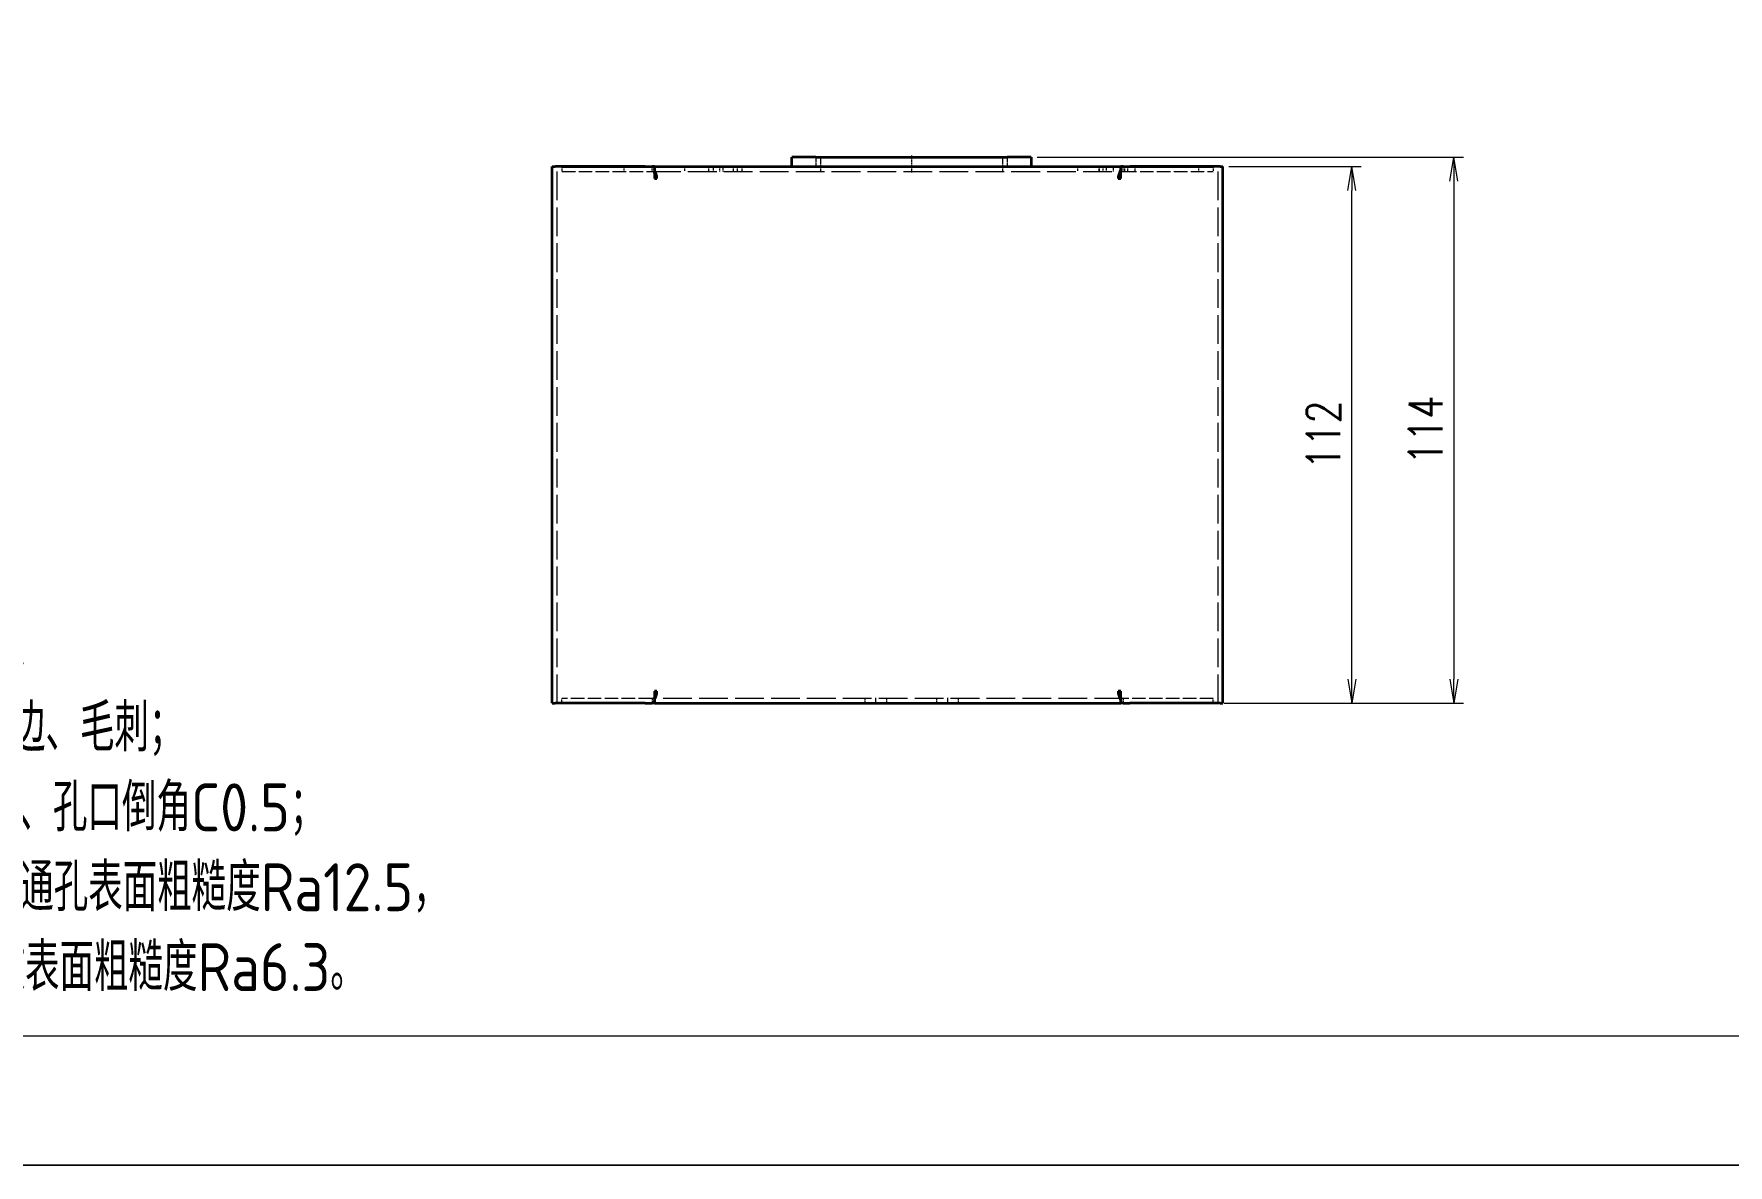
# Model space of a CAD drawing. Header units: millimetres. Extents: x 142029 to 212337, y -20537 to 1533.
# Drawn here: x 144439 to 144792.7, y 357.9 to 594.1 of the extents above; entities that cross this region are included whole.
import ezdxf

# ---------------------------------------------------------------- set-up
doc = ezdxf.new("R2010")
doc.units = ezdxf.units.MM
doc.header["$LTSCALE"] = 0.5
for name, pattern in [('AM_ISO02W050x2', [3.75, 3, -0.75]), ('AM_ISO08W050x2', [9, 6, -0.75, 1.5, -0.75]), ('DASHDOT', [18.5, 12, -3, 0.5, -3]), ('DASHED', [15, 12, -3])]:
    doc.linetypes.add(name, pattern=pattern)
for name, color, linetype, lineweight in [('中心线', 2, 'AM_ISO08W050x2', 18), ('图框', 7, 'Continuous', 18), ('标注线', 3, 'Continuous', 18), ('粗实线', 7, 'Continuous', 35), ('虚线', 1, 'AM_ISO02W050x2', 18)]:
    doc.layers.add(name, color=color, linetype=linetype, lineweight=lineweight)
doc.layers.add('打印', color=7, linetype='Continuous', lineweight=15, plot=False)
doc.layers.add('打印-禁用', color=7, linetype='Continuous', lineweight=15, plot=False)
doc.styles.add('DIM', font='romans.shx', dxfattribs={"width": 0.8, "bigfont": 'bigfont.shx'})
doc.styles.add('机械长仿宋', font='gbenor.shx', dxfattribs={"height": 1, "bigfont": 'gbcbig.shx'})
doc.dimstyles.new('XR 1-2$0', dxfattribs={"dimscale": 2, "dimtxt": 3.5, "dimasz": 2.5, "dimexe": 1, "dimexo": 0.625, "dimgap": 1.2, "dimtad": 1, "dimdsep": 46, "dimtxsty": 'DIM', "dimblk": 'OPEN', "dimcen": 0, "dimclrd": 8, "dimclre": 8, "dimclrt": 2, "dimazin": 2, "dimtfac": 0.5, "dimtmove": 0, "dimatfit": 3, "dimldrblk": 'OPEN', "dimfxl": 0, "dimtolj": 2, "dimlwd": 13, "dimlwe": 13, "dimarcsym": 0})

# ---------------------------------------------------------------- blocks, each defined once
blk = doc.blocks.new('GZDEH零件A3图框V01版')
at = {"layer": '图框', "linetype": 'Continuous'}
blk.add_line((2882.49, -1832.96), (3272.49, -1832.96), dxfattribs=at)
at = {"layer": '打印-禁用', "linetype": 'Continuous'}
blk.add_line((2857.49, -1846.46), (3277.49, -1846.46), dxfattribs=at)
blk = doc.blocks.new('DEH A3')
at = {"layer": '图框'}
blk.add_blockref('GZDEH零件A3图框V01版', (-2857.49, 1846.46), dxfattribs=at)
blk = doc.blocks.new('_Open')
at = {"color": 0, "linetype": 'ByBlock', "lineweight": -2}
for p, q in [((-1, 0.167), (0, 0)), ((-1, -0.167), (0, 0)), ((0, 0), (-1, 0))]:
    blk.add_line(p, q, dxfattribs=at)
blk = doc.blocks.new('*D142')
at = {"layer": 'Defpoints', "color": 0, "transparency": 16777216}
for p in [(144687.26, 566.34), (144714.16, 566.34), (144686.97, 454.34)]:
    blk.add_point(p, dxfattribs=at)
at = {"layer": '标注线', "color": 8, "lineweight": 13, "transparency": 16777216}
for p, q in [((144688.51, 566.34), (144716.16, 566.34)), ((144714.16, 459.34), (144714.16, 561.34)), ((144688.22, 454.34), (144716.16, 454.34))]:
    blk.add_line(p, q, dxfattribs=at)
at = {"layer": '标注线', "color": 8, "lineweight": 13, "transparency": 16777216, "xscale": 5, "yscale": 5, "zscale": 5}
for p, rotation in [((144714.16, 566.34), 90), ((144714.16, 454.34), 270)]:
    blk.add_blockref('_Open', p, dxfattribs=dict(at, rotation=rotation))
at = {"layer": '标注线', "color": 2, "transparency": 16777216, "insert": (144708.26, 510.34), "char_height": 7, "attachment_point": 5, "rotation": 90, "style": 'DIM'}
blk.add_mtext('\\A2;112', dxfattribs=at)
blk = doc.blocks.new('*D143')
at = {"layer": 'Defpoints', "color": 0, "transparency": 16777216}
for p in [(144647.26, 568.34), (144686.26, 454.34), (144735.48, 454.34)]:
    blk.add_point(p, dxfattribs=at)
at = {"layer": '标注线', "color": 8, "lineweight": 13, "transparency": 16777216}
for p, q in [((144648.51, 568.34), (144737.48, 568.34)), ((144735.48, 563.34), (144735.48, 459.34)), ((144687.51, 454.34), (144737.48, 454.34))]:
    blk.add_line(p, q, dxfattribs=at)
at = {"layer": '标注线', "color": 8, "lineweight": 13, "transparency": 16777216, "xscale": 5, "yscale": 5, "zscale": 5}
for p, rotation in [((144735.48, 568.34), 90), ((144735.48, 454.34), 270)]:
    blk.add_blockref('_Open', p, dxfattribs=dict(at, rotation=rotation))
at = {"layer": '标注线', "color": 2, "transparency": 16777216, "insert": (144729.58, 511.34), "char_height": 7, "attachment_point": 5, "rotation": 90, "style": 'DIM'}
blk.add_mtext('\\A2;114', dxfattribs=at)

msp = doc.modelspace()

# ---------------------------------------------------------------- linework, layer by layer
at = {"layer": '中心线', "linetype": 'DASHDOT', "ltscale": 0.030015}
for p, q in [((144580.848, 566.439), (144580.848, 565.239)), ((144582.854, 566.439), (144582.854, 565.239)), ((144662.902, 566.439), (144662.902, 565.239)), ((144664.345, 566.439), (144664.345, 565.239)), ((144614.759, 455.439), (144614.759, 454.239)), ((144629.759, 455.439), (144629.759, 454.239))]:
    msp.add_line(p, q, dxfattribs=at)
at = {"layer": '中心线', "linetype": 'DASHDOT', "ltscale": 0.060015}
for p, q in [((144602.259, 568.539), (144602.259, 566.139)), ((144642.259, 568.539), (144642.259, 566.139))]:
    msp.add_line(p, q, dxfattribs=at)
at = {"layer": '中心线', "linetype": 'DASHDOT', "ltscale": 0.090015}
msp.add_line((144622.259, 568.639), (144622.259, 565.039), dxfattribs=at)
at = {"layer": '打印'}
msp.add_lwpolyline([(144342.441, 951.912), (145182.441, 951.912), (145182.441, 357.912), (144342.441, 357.912)], close=True, dxfattribs=at)
at = {"layer": '粗实线', "ltscale": 0.014645}
for p, q in [((144547.259, 566.339), (144547.845, 566.339)), ((144686.673, 566.339), (144687.259, 566.339)), ((144547.259, 454.339), (144547.845, 454.339)), ((144686.673, 454.339), (144687.259, 454.339))]:
    msp.add_line(p, q, dxfattribs=at)
at = {"layer": '粗实线'}
for p, q in [((144547.259, 454.339), (144547.259, 566.339)), ((144568.587, 566.339), (144665.931, 566.339)), ((144602.259, 568.339), (144642.259, 568.339)), ((144602.259, 566.339), (144642.259, 566.339)), ((144687.259, 454.339), (144687.259, 566.339)), ((144568.587, 454.339), (144665.931, 454.339))]:
    msp.add_line(p, q, dxfattribs=at)
at = {"layer": '粗实线', "ltscale": 0.470711}
for p, q in [((144566.673, 566.339), (144547.845, 566.339)), ((144686.673, 566.339), (144667.845, 566.339)), ((144566.673, 454.339), (144547.845, 454.339)), ((144686.673, 454.339), (144667.845, 454.339))]:
    msp.add_line(p, q, dxfattribs=at)
at = {"layer": '粗实线', "ltscale": 0.435355}
for p, q in [((144549.259, 566.339), (144566.673, 566.339)), ((144667.845, 566.339), (144685.259, 566.339))]:
    msp.add_line(p, q, dxfattribs=at)
at = {"layer": '粗实线', "ltscale": 0.035355}
for p, q in [((144566.673, 566.339), (144568.087, 566.339)), ((144666.431, 566.339), (144667.845, 566.339)), ((144566.673, 454.339), (144568.087, 454.339)), ((144666.431, 454.339), (144667.845, 454.339))]:
    msp.add_line(p, q, dxfattribs=at)
at = {"layer": '粗实线', "ltscale": 0.0125}
for p, q in [((144568.587, 566.339), (144568.087, 566.339)), ((144666.431, 566.339), (144665.931, 566.339)), ((144568.587, 563.839), (144569.087, 563.839)), ((144569.087, 563.839), (144569.087, 564.339)), ((144665.431, 564.339), (144665.431, 563.839)), ((144665.431, 563.839), (144665.931, 563.839)), ((144569.087, 456.839), (144568.587, 456.839)), ((144569.087, 456.339), (144569.087, 456.839)), ((144665.431, 456.839), (144665.431, 456.339)), ((144665.931, 456.839), (144665.431, 456.839)), ((144568.587, 454.339), (144568.087, 454.339)), ((144666.431, 454.339), (144665.931, 454.339))]:
    msp.add_line(p, q, dxfattribs=at)
at = {"layer": '粗实线', "ltscale": 0.0625}
for p, q in [((144568.587, 566.339), (144568.587, 563.839)), ((144665.931, 563.839), (144665.931, 566.339)), ((144568.587, 456.839), (144568.587, 454.339)), ((144665.931, 454.339), (144665.931, 456.839))]:
    msp.add_line(p, q, dxfattribs=at)
at = {"layer": '粗实线', "ltscale": 0.125}
for p, q in [((144602.259, 568.339), (144597.259, 568.339)), ((144597.259, 566.339), (144602.259, 566.339)), ((144647.259, 568.339), (144642.259, 568.339)), ((144642.259, 566.339), (144647.259, 566.339))]:
    msp.add_line(p, q, dxfattribs=at)
at = {"layer": '粗实线', "ltscale": 0.05}
for p, q in [((144597.259, 566.339), (144597.259, 568.339)), ((144647.259, 568.339), (144647.259, 566.339))]:
    msp.add_line(p, q, dxfattribs=at)
at = {"layer": '粗实线'}
for points, knots in [([(144569.087, 564.339), (144569.077, 564.372), (144569.067, 564.404), (144569.057, 564.436), (144568.997, 564.624), (144568.937, 564.81), (144568.883, 564.974), (144568.822, 565.152), (144568.76, 565.323), (144568.75, 565.351), (144568.73, 565.406), (144568.709, 565.46), (144568.699, 565.486), (144568.669, 565.562), (144568.64, 565.634), (144568.622, 565.676), (144568.605, 565.715), (144568.587, 565.754)], [0, 0, 0, 0, 0, 0, 0.273025, 0.273025, 0.273025, 1.6019498, 1.6019498, 1.6019498, 1.8637512, 1.8637512, 1.8637512, 2.1221851, 2.1221851, 2.1221851, 2.6051826, 2.6051826, 2.6051826, 2.6051826, 2.6051826, 2.6051826]), ([(144569.087, 564.339), (144569.031, 564.428), (144568.975, 564.516), (144568.935, 564.577), (144568.871, 564.674), (144568.797, 564.78), (144568.767, 564.823), (144568.718, 564.889), (144568.667, 564.953), (144568.65, 564.974), (144568.627, 565.001), (144568.604, 565.028), (144568.599, 565.034), (144568.593, 565.04), (144568.587, 565.047)], [0, 0, 0, 0, 0, 0, 1.0414989, 1.0414989, 1.0414989, 1.6449452, 1.6449452, 1.6449452, 1.9501443, 1.9501443, 1.9501443, 2.0494906, 2.0494906, 2.0494906, 2.0494906, 2.0494906, 2.0494906]), ([(144665.931, 565.754), (144665.913, 565.715), (144665.896, 565.676), (144665.878, 565.634), (144665.849, 565.563), (144665.82, 565.487), (144665.809, 565.461), (144665.724, 565.237), (144665.641, 564.994), (144665.574, 564.789), (144665.502, 564.565), (144665.431, 564.339)], [0, 0, 0, 0, 0, 0, 0.4839437, 0.4839437, 0.4839437, 0.7383939, 0.7383939, 0.7383939, 2.6461416, 2.6461416, 2.6461416, 2.6461416, 2.6461416, 2.6461416]), ([(144665.931, 565.047), (144665.928, 565.044), (144665.926, 565.041), (144665.923, 565.038), (144665.893, 565.004), (144665.863, 564.968), (144665.835, 564.934), (144665.737, 564.806), (144665.64, 564.665), (144665.57, 564.558), (144665.5, 564.449), (144665.431, 564.339)], [0, 0, 0, 0, 0, 0, 0.0442172, 0.0442172, 0.0442172, 0.5344783, 0.5344783, 0.5344783, 1.8221578, 1.8221578, 1.8221578, 1.8221578, 1.8221578, 1.8221578]), ([(144568.587, 454.925), (144568.605, 454.963), (144568.622, 455.003), (144568.64, 455.045), (144568.669, 455.116), (144568.698, 455.191), (144568.708, 455.217), (144568.794, 455.442), (144568.877, 455.685), (144568.944, 455.89), (144569.016, 456.114), (144569.087, 456.339)], [0, 0, 0, 0, 0, 0, 0.4839432, 0.4839432, 0.4839432, 0.7383931, 0.7383931, 0.7383931, 2.646138, 2.646138, 2.646138, 2.646138, 2.646138, 2.646138]), ([(144568.587, 455.632), (144568.59, 455.635), (144568.592, 455.638), (144568.595, 455.64), (144568.625, 455.674), (144568.655, 455.71), (144568.682, 455.744), (144568.781, 455.873), (144568.878, 456.014), (144568.948, 456.121), (144569.018, 456.23), (144569.087, 456.339)], [0, 0, 0, 0, 0, 0, 0.0442172, 0.0442172, 0.0442172, 0.5344783, 0.5344783, 0.5344783, 1.8221578, 1.8221578, 1.8221578, 1.8221578, 1.8221578, 1.8221578]), ([(144665.431, 456.339), (144665.441, 456.307), (144665.451, 456.275), (144665.461, 456.243), (144665.521, 456.054), (144665.581, 455.868), (144665.635, 455.705), (144665.696, 455.526), (144665.758, 455.355), (144665.768, 455.328), (144665.788, 455.273), (144665.809, 455.219), (144665.819, 455.192), (144665.849, 455.116), (144665.878, 455.045), (144665.896, 455.003), (144665.913, 454.963), (144665.931, 454.925)], [0, 0, 0, 0, 0, 0, 0.2730256, 0.2730256, 0.2730256, 1.6019534, 1.6019534, 1.6019534, 1.8637554, 1.8637554, 1.8637554, 2.1221897, 2.1221897, 2.1221897, 2.6051881, 2.6051881, 2.6051881, 2.6051881, 2.6051881, 2.6051881]), ([(144665.431, 456.339), (144665.487, 456.251), (144665.543, 456.163), (144665.583, 456.101), (144665.647, 456.004), (144665.721, 455.898), (144665.751, 455.856), (144665.8, 455.789), (144665.851, 455.725), (144665.868, 455.704), (144665.891, 455.677), (144665.914, 455.651), (144665.919, 455.645), (144665.925, 455.638), (144665.931, 455.632)], [0, 0, 0, 0, 0, 0, 1.0415, 1.0415, 1.0415, 1.6449468, 1.6449468, 1.6449468, 1.9501463, 1.9501463, 1.9501463, 2.0494927, 2.0494927, 2.0494927, 2.0494927, 2.0494927, 2.0494927])]:
    msp.add_open_spline(points, degree=5, knots=knots, dxfattribs=at)
at = {"layer": '虚线', "linetype": 'DASHED'}
for p, q in [((144548.259, 454.339), (144548.259, 566.339)), ((144686.259, 454.339), (144686.259, 566.339)), ((144568.087, 565.339), (144666.431, 565.339)), ((144666.431, 455.339), (144568.087, 455.339))]:
    msp.add_line(p, q, dxfattribs=at)
at = {"layer": '虚线', "linetype": 'DASHED', "ltscale": 0.025}
for p, q in [((144549.259, 566.339), (144549.259, 565.339)), ((144562.259, 565.339), (144562.259, 566.339)), ((144568.087, 565.339), (144568.087, 566.339)), ((144574.848, 566.339), (144574.848, 565.339)), ((144579.854, 566.339), (144579.854, 565.339)), ((144579.886, 566.339), (144579.886, 565.339)), ((144582.259, 565.339), (144582.259, 566.339)), ((144585.034, 566.339), (144585.034, 565.339)), ((144585.854, 566.339), (144585.854, 565.339)), ((144586.848, 566.339), (144586.848, 565.339)), ((144603.259, 566.339), (144603.259, 565.339)), ((144641.259, 566.339), (144641.259, 565.339)), ((144656.902, 566.339), (144656.902, 565.339)), ((144661.345, 566.339), (144661.345, 565.339)), ((144661.427, 566.339), (144661.427, 565.339)), ((144662.259, 565.339), (144662.259, 566.339)), ((144666.431, 565.339), (144666.431, 566.339)), ((144666.697, 566.339), (144666.697, 565.339)), ((144667.345, 566.339), (144667.345, 565.339)), ((144668.902, 566.339), (144668.902, 565.339)), ((144682.259, 565.339), (144682.259, 566.339)), ((144685.259, 566.339), (144685.259, 565.339)), ((144549.259, 454.339), (144549.259, 455.339)), ((144568.087, 455.339), (144568.087, 454.339)), ((144612.509, 455.339), (144612.509, 454.339)), ((144617.009, 455.339), (144617.009, 454.339)), ((144627.509, 455.339), (144627.509, 454.339)), ((144632.009, 455.339), (144632.009, 454.339)), ((144666.431, 455.339), (144666.431, 454.339)), ((144685.259, 454.339), (144685.259, 455.339))]:
    msp.add_line(p, q, dxfattribs=at)
at = {"layer": '虚线', "linetype": 'DASHED', "ltscale": 0.05}
for p, q in [((144603.259, 568.339), (144603.259, 566.339)), ((144641.259, 568.339), (144641.259, 566.339))]:
    msp.add_line(p, q, dxfattribs=at)
at = {"layer": '虚线', "linetype": 'DASHED', "ltscale": 0.470711}
for p, q in [((144549.259, 565.339), (144568.087, 565.339)), ((144666.431, 565.339), (144685.259, 565.339)), ((144568.087, 455.339), (144549.259, 455.339)), ((144685.259, 455.339), (144666.431, 455.339))]:
    msp.add_line(p, q, dxfattribs=at)
at = {"layer": '虚线', "linetype": 'DASHED', "ltscale": 0.435355}
for p, q in [((144566.673, 454.339), (144549.259, 454.339)), ((144685.259, 454.339), (144667.845, 454.339))]:
    msp.add_line(p, q, dxfattribs=at)
at = {"layer": '虚线', "linetype": 'DASHED'}
for points, knots in [([(144568.587, 565.754), (144568.57, 565.791), (144568.553, 565.828), (144568.535, 565.866), (144568.506, 565.924), (144568.475, 565.98), (144568.465, 565.998), (144568.395, 566.118), (144568.324, 566.215), (144568.264, 566.278), (144568.191, 566.324), (144568.117, 566.337), (144568.107, 566.339), (144568.097, 566.339), (144568.087, 566.339)], [0, 0, 0, 0, 0, 0, 0.4761463, 0.4761463, 0.4761463, 0.7158343, 0.7158343, 0.7158343, 2.0883718, 2.0883718, 2.0883718, 2.3009431, 2.3009431, 2.3009431, 2.3009431, 2.3009431, 2.3009431]), ([(144666.431, 566.339), (144666.413, 566.339), (144666.395, 566.337), (144666.377, 566.333), (144666.357, 566.327), (144666.336, 566.318), (144666.334, 566.317), (144666.329, 566.314), (144666.324, 566.311), (144666.321, 566.31), (144666.311, 566.304), (144666.301, 566.298), (144666.293, 566.293), (144666.265, 566.274), (144666.238, 566.25), (144666.216, 566.228), (144666.175, 566.183), (144666.136, 566.13), (144666.116, 566.101), (144666.085, 566.053), (144666.055, 566.002), (144666.045, 565.984), (144666.014, 565.928), (144665.984, 565.868), (144665.966, 565.83), (144665.948, 565.792), (144665.931, 565.754)], [0, 0, 0, 0, 0, 0, 0.3857904, 0.3857904, 0.3857904, 0.4409888, 0.4409888, 0.4409888, 0.4965649, 0.4965649, 0.4965649, 0.6632831, 0.6632831, 0.6632831, 1.1030698, 1.1030698, 1.1030698, 1.5628789, 1.5628789, 1.5628789, 1.7990455, 1.7990455, 1.7990455, 2.2861987, 2.2861987, 2.2861987, 2.2861987, 2.2861987, 2.2861987]), ([(144568.587, 565.047), (144568.582, 565.052), (144568.577, 565.057), (144568.572, 565.063), (144568.523, 565.116), (144568.473, 565.164), (144568.428, 565.202), (144568.334, 565.271), (144568.238, 565.316), (144568.188, 565.331), (144568.138, 565.339), (144568.087, 565.339)], [0, 0, 0, 0, 0, 0, 0.0883396, 0.0883396, 0.0883396, 0.8693875, 0.8693875, 0.8693875, 1.7093445, 1.7093445, 1.7093445, 1.7093445, 1.7093445, 1.7093445]), ([(144666.431, 565.339), (144666.396, 565.339), (144666.362, 565.336), (144666.331, 565.329), (144666.266, 565.309), (144666.211, 565.282), (144666.179, 565.265), (144666.122, 565.227), (144666.057, 565.173), (144666.033, 565.152), (144666.005, 565.125), (144665.977, 565.096), (144665.971, 565.09), (144665.963, 565.081), (144665.954, 565.072), (144665.952, 565.069), (144665.946, 565.063), (144665.94, 565.057), (144665.937, 565.054), (144665.934, 565.051), (144665.931, 565.047), (144665.931, 565.047), (144665.931, 565.047), (144665.931, 565.047)], [0, 0, 0, 0, 0, 0, 0.573956, 0.573956, 0.573956, 1.3329906, 1.3329906, 1.3329906, 1.7237314, 1.7237314, 1.7237314, 1.824094, 1.824094, 1.824094, 1.8742754, 1.8742754, 1.8742754, 1.9244567, 1.9244567, 1.9244567, 1.9281665, 1.9281665, 1.9281665, 1.9281665, 1.9281665, 1.9281665]), ([(144568.087, 455.339), (144568.122, 455.339), (144568.156, 455.343), (144568.187, 455.35), (144568.252, 455.369), (144568.307, 455.396), (144568.339, 455.414), (144568.396, 455.452), (144568.461, 455.506), (144568.485, 455.527), (144568.513, 455.554), (144568.541, 455.582), (144568.546, 455.588), (144568.555, 455.597), (144568.564, 455.606), (144568.566, 455.609), (144568.572, 455.615), (144568.578, 455.622), (144568.581, 455.625), (144568.584, 455.628), (144568.587, 455.631), (144568.587, 455.632), (144568.587, 455.632), (144568.587, 455.632)], [0, 0, 0, 0, 0, 0, 0.5739571, 0.5739571, 0.5739571, 1.332993, 1.332993, 1.332993, 1.7237347, 1.7237347, 1.7237347, 1.8240975, 1.8240975, 1.8240975, 1.874279, 1.874279, 1.874279, 1.9244604, 1.9244604, 1.9244604, 1.9281702, 1.9281702, 1.9281702, 1.9281702, 1.9281702, 1.9281702]), ([(144568.087, 454.339), (144568.105, 454.339), (144568.123, 454.341), (144568.141, 454.345), (144568.161, 454.352), (144568.182, 454.361), (144568.184, 454.362), (144568.189, 454.364), (144568.194, 454.368), (144568.197, 454.369), (144568.207, 454.374), (144568.217, 454.381), (144568.225, 454.386), (144568.253, 454.405), (144568.28, 454.429), (144568.302, 454.451), (144568.343, 454.496), (144568.382, 454.549), (144568.402, 454.578), (144568.433, 454.625), (144568.463, 454.677), (144568.473, 454.694), (144568.504, 454.751), (144568.534, 454.81), (144568.552, 454.849), (144568.57, 454.886), (144568.587, 454.925)], [0, 0, 0, 0, 0, 0, 0.385791, 0.385791, 0.385791, 0.4409895, 0.4409895, 0.4409895, 0.4965656, 0.4965656, 0.4965656, 0.6632842, 0.6632842, 0.6632842, 1.1030744, 1.1030744, 1.1030744, 1.562885, 1.562885, 1.562885, 1.7990519, 1.7990519, 1.7990519, 2.2862051, 2.2862051, 2.2862051, 2.2862051, 2.2862051, 2.2862051]), ([(144665.931, 455.632), (144665.936, 455.626), (144665.941, 455.621), (144665.946, 455.616), (144665.995, 455.563), (144666.045, 455.515), (144666.09, 455.476), (144666.184, 455.407), (144666.28, 455.363), (144666.33, 455.347), (144666.38, 455.339), (144666.431, 455.339)], [0, 0, 0, 0, 0, 0, 0.0883396, 0.0883396, 0.0883396, 0.8693875, 0.8693875, 0.8693875, 1.7093445, 1.7093445, 1.7093445, 1.7093445, 1.7093445, 1.7093445]), ([(144665.931, 454.925), (144665.948, 454.887), (144665.965, 454.85), (144665.983, 454.813), (144666.012, 454.754), (144666.043, 454.699), (144666.053, 454.68), (144666.123, 454.561), (144666.194, 454.463), (144666.254, 454.401), (144666.327, 454.355), (144666.401, 454.341), (144666.411, 454.34), (144666.421, 454.339), (144666.431, 454.339)], [0, 0, 0, 0, 0, 0, 0.4761453, 0.4761453, 0.4761453, 0.7158327, 0.7158327, 0.7158327, 2.0883659, 2.0883659, 2.0883659, 2.3009374, 2.3009374, 2.3009374, 2.3009374, 2.3009374, 2.3009374])]:
    msp.add_open_spline(points, degree=5, knots=knots, dxfattribs=at)

# ---------------------------------------------------------------- block references
at = {"layer": '图框', "xscale": 2, "yscale": 2, "zscale": 2}
msp.add_blockref('DEH A3', (144342.441, 357.912), dxfattribs=at)

# ---------------------------------------------------------------- texts
at = {"layer": '标注线', "color": 2, "insert": (144408.389, 394.249), "char_height": 10, "width": 229.64922, "attachment_point": 7, "style": '机械长仿宋'}
msp.add_mtext('\\A2;技术要求\\P1、去飞边、毛刺；\\P2、棱边、孔口倒角C0.5；\\P3、未注通孔表面粗糙度Ra12.5，\\P未注螺纹表面粗糙度Ra6.3。\\P', dxfattribs=at)

# ---------------------------------------------------------------- dimensions: what is measured, and where the dimension line sits
at = {"layer": '标注线'}
for base, p1, p2, picture, middle in [((144735.477, 454.339), (144647.259, 568.339), (144686.259, 454.339), '*D143', (144729.577, 511.339)), ((144714.159, 566.339), (144686.966, 454.339), (144687.259, 566.339), '*D142', (144708.259, 510.339))]:
    dim = msp.add_linear_dim(base=base, p1=p1, p2=p2, angle=90, dimstyle='XR 1-2$0', dxfattribs=at)
    dim.commit()
    dim.dimension.update_dxf_attribs({"geometry": picture, "text_midpoint": middle})

doc.saveas('drawing.dxf')
